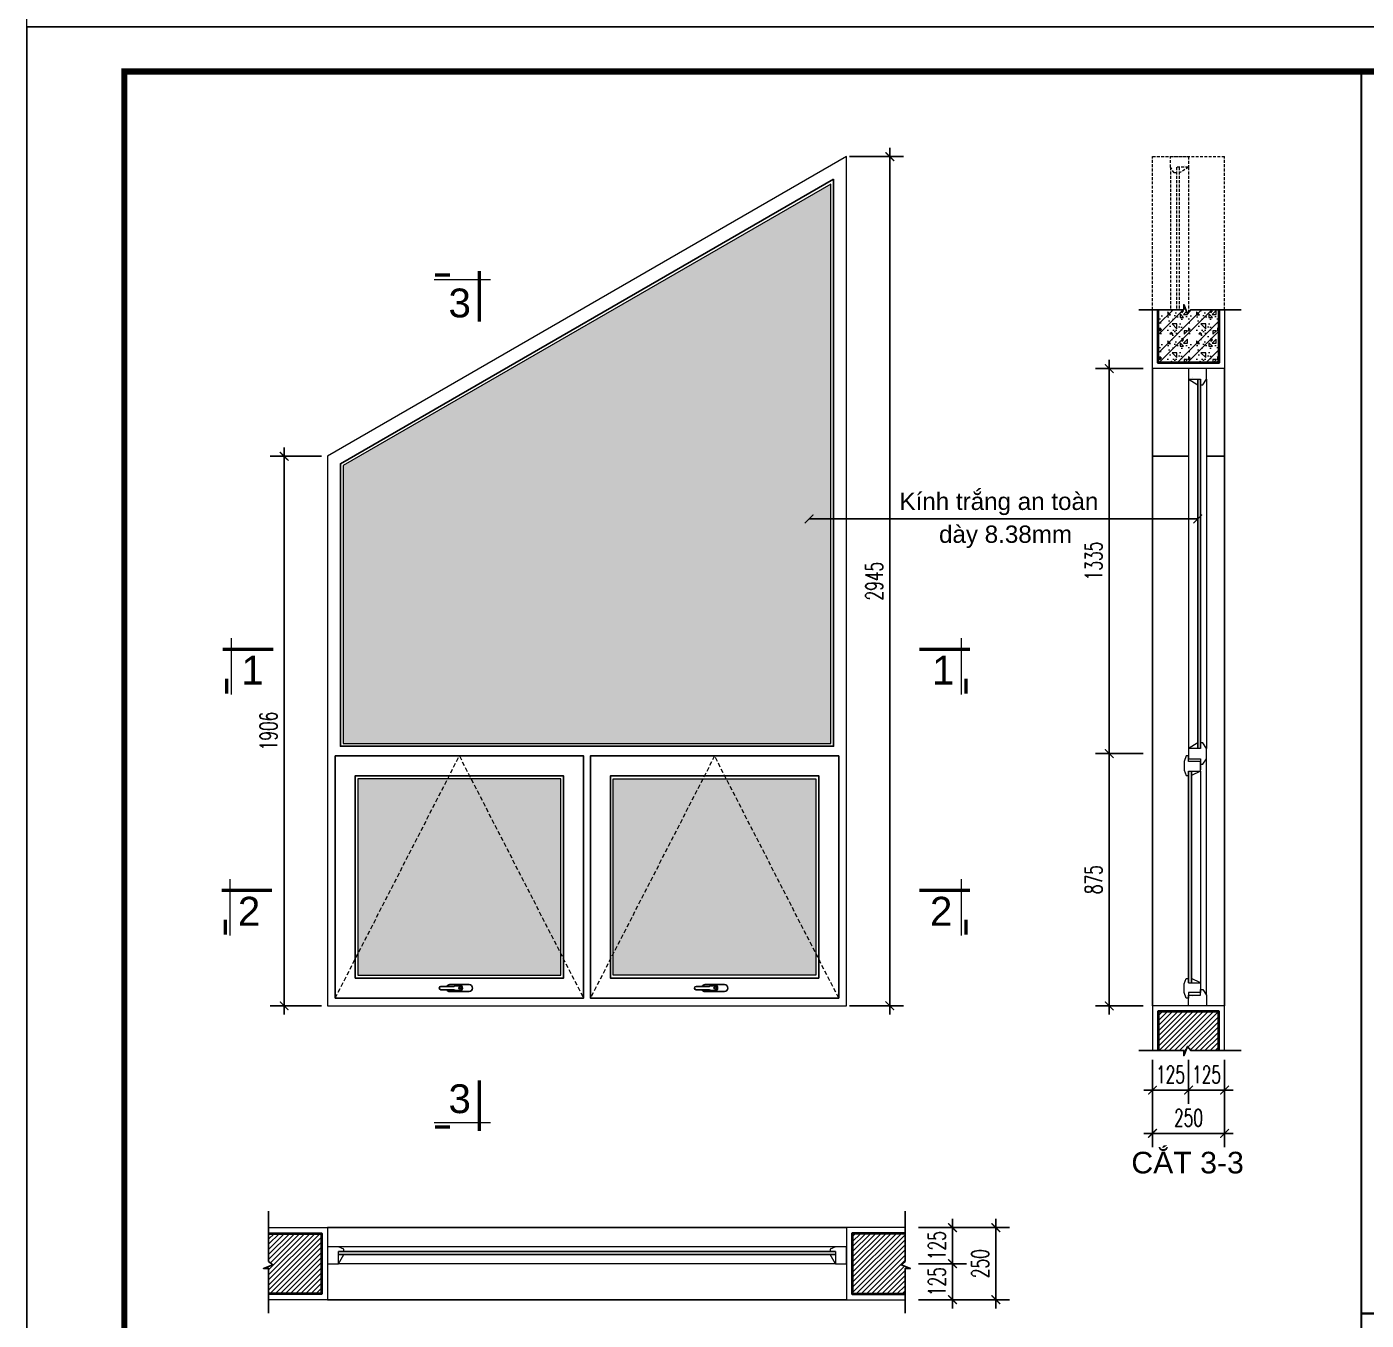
# Model space of a CAD drawing. Header units: millimetres. Extents: x -229618 to 2906, y -178063 to 96806.
# Drawn here: x -20344 to -15700, y -70371 to -65885 of the extents above; entities that cross this region are included whole.
import ezdxf
from ezdxf.enums import TextEntityAlignment as Align

# ---------------------------------------------------------------- set-up
doc = ezdxf.new("R2010")
doc.units = ezdxf.units.MM
doc.header["$LTSCALE"] = 200
doc.header["$MEASUREMENT"] = 0
doc.header["$PDMODE"] = 3
doc.header["$PDSIZE"] = 50
doc.linetypes.add('DASHED2', pattern=[0.375, 0.25, -0.125])
doc.layers.get('0').update_dxf_attribs({"color": 95, "linetype": 'CONTINUOUS'})
doc.layers.get('DEFPOINTS').update_dxf_attribs({"linetype": 'CONTINUOUS'})
for name, color, linetype, lineweight in [('cat', 1, 'CONTINUOUS', 40), ('hatch', 250, 'CONTINUOUS', 5), ('khuat', 8, 'DASHED2', 15), ('nho', 252, 'CONTINUOUS', 15), ('thay', 7, 'CONTINUOUS', 18)]:
    doc.layers.add(name, color=color, linetype=linetype, lineweight=lineweight)
for name, color, linetype in [('CUA', 145, 'CONTINUOUS'), ('DIM', 251, 'CONTINUOUS'), ('KHUNGTEN', 7, 'CONTINUOUS'), ('TEXT', 33, 'CONTINUOUS')]:
    doc.layers.add(name, color=color, linetype=linetype)
doc.layers.add('in', color=203, linetype='CONTINUOUS', lineweight=5, plot=False)
doc.styles.add('Aria H iso', font='Vharial_0.ttf')
doc.styles.add('Arial iso', font='vnarial_0.ttf')
doc.styles.add('Scale', font='vnsimli.shx', dxfattribs={"width": 0.65, "bigfont": 'bigfont.shx'})
doc.dimstyles.new('Scale', dxfattribs={"dimscale": 75, "dimtxt": 2, "dimasz": 1, "dimexe": 1.6, "dimexo": 0, "dimgap": 0.8, "dimtad": 1, "dimdec": 0, "dimzin": 0, "dimdsep": 46, "dimtxsty": 'Scale', "dimblk": 'ARCHTICK', "dimcen": 0.1, "dimdle": 1, "dimclrd": 256, "dimclre": 256, "dimclrt": 3, "dimadec": 0, "dimazin": 0, "dimtfac": 1, "dimtdec": 0, "dimtix": 1, "dimtmove": 2, "dimatfit": 3, "dimldrblk": 'ARCHTICK', "dimfxl": 0, "dimtolj": 1, "dimtzin": 0, "dimarcsym": 0})
pattern_1 = [(45, (-227727.393, -72914.31), (-8.8388348, 8.8388348), [])]

# ---------------------------------------------------------------- blocks, each defined once
blk = doc.blocks.new('KhungA3')
at = {"layer": 'DEFPOINTS', "color": 8}
blk.add_lwpolyline([(-3.74, 3.81), (416.31, 3.81), (416.31, 300.81), (-3.74, 300.81)], close=True, dxfattribs=at)
at = {"layer": 'KHUNGTEN', "color": 4, "const_width": 0.724}
blk.add_lwpolyline([(7.54, 8.99), (411.13, 8.99), (411.13, 295.64), (7.54, 295.64)], close=True, dxfattribs=at)
blk = doc.blocks.new('cactd')
at = {"layer": 'thay', "ltscale": 600}
blk.add_line((-9972, -9225), (2458, -9225), dxfattribs=at)
at = {"layer": 'thay', "ltscale": 600, "const_width": 762}
for points in [[(0, 0), (0, -11114)], [(-9771, -10263), (-6486, -10263)]]:
    blk.add_lwpolyline(points, dxfattribs=at)
at = {"layer": 'TEXT', "style": 'Aria H iso'}
blk.add_attdef('1', text='', height=6350, dxfattribs=at).set_placement((-4149, -4127), align=Align.MIDDLE_CENTER)
blk = doc.blocks.new('cactn')
at = {"layer": 'thay', "ltscale": 600}
blk.add_line((-9225, 9972), (-9225, -2458), dxfattribs=at)
at = {"layer": 'thay', "ltscale": 600, "const_width": 762}
for points in [[(-10263, 9771), (-10263, 6486)], [(0, 0), (-11114, 0)]]:
    blk.add_lwpolyline(points, dxfattribs=at)
at = {"layer": 'TEXT', "style": 'Aria H iso'}
blk.add_attdef('A', text='', height=6350, dxfattribs=at).set_placement((-4573, 4581), align=Align.MIDDLE_CENTER)
blk = doc.blocks.new('_ArchTick')
at = {"color": 0, "linetype": 'ByBlock', "const_width": 0.15}
blk.add_lwpolyline([(-0.5, -0.5), (0.5, 0.5)], dxfattribs=at)
blk = doc.blocks.new('*D574')
at = {"layer": 'DEFPOINTS', "color": 0, "linetype": 'Continuous'}
for p in [(-16591, -68405.3), (-16473.5, -68405.3), (-16473.5, -69280.3)]:
    blk.add_point(p, dxfattribs=at)
at = {"layer": 'DIM', "linetype": 'Continuous', "lineweight": -2}
for p, q in [((-16473.5, -68405.3), (-16639, -68405.3)), ((-16591, -69310.3), (-16591, -68375.3)), ((-16473.5, -69280.3), (-16639, -69280.3))]:
    blk.add_line(p, q, dxfattribs=at)
at = {"layer": 'DIM', "linetype": 'Continuous', "lineweight": -2, "xscale": 30, "yscale": 30, "zscale": 30}
for p, rotation in [((-16591, -68405.3), 90), ((-16591, -69280.3), 270)]:
    blk.add_blockref('_ArchTick', p, dxfattribs=dict(at, rotation=rotation))
at = {"layer": 'DIM', "color": 3, "linetype": 'Continuous', "insert": (-16645, -68842.8), "char_height": 60, "attachment_point": 5, "rotation": 90, "style": 'Scale'}
blk.add_mtext('\\A1;875', dxfattribs=at)
blk = doc.blocks.new('*D575')
at = {"layer": 'DEFPOINTS', "color": 0, "linetype": 'Continuous'}
for p in [(-16591, -67070.1), (-16473.5, -67070.1), (-16473.5, -68405.3)]:
    blk.add_point(p, dxfattribs=at)
at = {"layer": 'DIM', "linetype": 'Continuous', "lineweight": -2}
for p, q in [((-16591, -68435.3), (-16591, -67040.1)), ((-16473.5, -67070.1), (-16639, -67070.1)), ((-16473.5, -68405.3), (-16639, -68405.3))]:
    blk.add_line(p, q, dxfattribs=at)
at = {"layer": 'DIM', "linetype": 'Continuous', "lineweight": -2, "xscale": 30, "yscale": 30, "zscale": 30}
for p, rotation in [((-16591, -67070.1), 90), ((-16591, -68405.3), 270)]:
    blk.add_blockref('_ArchTick', p, dxfattribs=dict(at, rotation=rotation))
at = {"layer": 'DIM', "color": 3, "linetype": 'Continuous', "insert": (-16645, -67737.7), "char_height": 60, "attachment_point": 5, "rotation": 90, "style": 'Scale'}
blk.add_mtext('\\A1;1335', dxfattribs=at)
blk = doc.blocks.new('*D576')
at = {"layer": 'DEFPOINTS', "color": 0, "linetype": 'Continuous'}
for p in [(-19451.9, -67374.3), (-19322.8, -67374.3), (-19322.8, -69280.3)]:
    blk.add_point(p, dxfattribs=at)
at = {"layer": 'DIM', "linetype": 'Continuous', "lineweight": -2}
for p, q in [((-19322.8, -67374.3), (-19499.9, -67374.3)), ((-19451.9, -69310.3), (-19451.9, -67344.3)), ((-19322.8, -69280.3), (-19499.9, -69280.3))]:
    blk.add_line(p, q, dxfattribs=at)
at = {"layer": 'DIM', "linetype": 'Continuous', "lineweight": -2, "xscale": 30, "yscale": 30, "zscale": 30}
for p, rotation in [((-19451.9, -67374.3), 90), ((-19451.9, -69280.3), 270)]:
    blk.add_blockref('_ArchTick', p, dxfattribs=dict(at, rotation=rotation))
at = {"layer": 'DIM', "color": 3, "linetype": 'Continuous', "insert": (-19505.9, -68327.3), "char_height": 60, "attachment_point": 5, "rotation": 90, "style": 'Scale'}
blk.add_mtext('\\A1;1906', dxfattribs=at)
blk = doc.blocks.new('*D577')
at = {"layer": 'DEFPOINTS', "color": 0, "linetype": 'Continuous'}
for p in [(-17492, -66335), (-17351.9, -66335), (-17492, -69280.3)]:
    blk.add_point(p, dxfattribs=at)
at = {"layer": 'DIM', "linetype": 'Continuous', "lineweight": -2}
for p, q in [((-17351.9, -69310.3), (-17351.9, -66305)), ((-17492, -66335), (-17303.9, -66335)), ((-17492, -69280.3), (-17303.9, -69280.3))]:
    blk.add_line(p, q, dxfattribs=at)
at = {"layer": 'DIM', "linetype": 'Continuous', "lineweight": -2, "xscale": 30, "yscale": 30, "zscale": 30}
for p, rotation in [((-17351.9, -66335), 90), ((-17351.9, -69280.3), 270)]:
    blk.add_blockref('_ArchTick', p, dxfattribs=dict(at, rotation=rotation))
at = {"layer": 'DIM', "color": 3, "linetype": 'Continuous', "insert": (-17405.9, -67807.7), "char_height": 60, "attachment_point": 5, "rotation": 90, "style": 'Scale'}
blk.add_mtext('\\A1;2945', dxfattribs=at)
blk = doc.blocks.new('*D691')
at = {"layer": 'DEFPOINTS', "color": 0, "linetype": 'Continuous'}
for p in [(-16441, -69468), (-16316, -69468), (-16316, -69572.7)]:
    blk.add_point(p, dxfattribs=at)
at = {"layer": 'DIM', "linetype": 'Continuous', "lineweight": -2}
for p, q in [((-16441, -69468), (-16441, -69620.7)), ((-16316, -69468), (-16316, -69620.7)), ((-16441, -69572.7), (-16471, -69572.7)), ((-16441, -69572.7), (-16316, -69572.7)), ((-16316, -69572.7), (-16286, -69572.7))]:
    blk.add_line(p, q, dxfattribs=at)
at = {"layer": 'DIM', "linetype": 'Continuous', "lineweight": -2, "xscale": 30, "yscale": 30, "zscale": 30}
blk.add_blockref('_ArchTick', (-16441, -69572.7), dxfattribs=at)
at = {"layer": 'DIM', "linetype": 'Continuous', "lineweight": -2, "xscale": 30, "yscale": 30, "zscale": 30, "rotation": 180}
blk.add_blockref('_ArchTick', (-16316, -69572.7), dxfattribs=at)
at = {"layer": 'DIM', "color": 3, "linetype": 'Continuous', "insert": (-16378.5, -69518.7), "char_height": 60, "attachment_point": 5, "style": 'Scale'}
blk.add_mtext('\\A1;125', dxfattribs=at)
blk = doc.blocks.new('*D692')
at = {"layer": 'DEFPOINTS', "color": 0, "linetype": 'Continuous'}
for p in [(-16316, -69468), (-16191, -69468), (-16191, -69572.7)]:
    blk.add_point(p, dxfattribs=at)
at = {"layer": 'DIM', "linetype": 'Continuous', "lineweight": -2}
for p, q in [((-16316, -69468), (-16316, -69620.7)), ((-16191, -69468), (-16191, -69620.7)), ((-16316, -69572.7), (-16346, -69572.7)), ((-16316, -69572.7), (-16191, -69572.7)), ((-16191, -69572.7), (-16161, -69572.7))]:
    blk.add_line(p, q, dxfattribs=at)
at = {"layer": 'DIM', "linetype": 'Continuous', "lineweight": -2, "xscale": 30, "yscale": 30, "zscale": 30}
blk.add_blockref('_ArchTick', (-16316, -69572.7), dxfattribs=at)
at = {"layer": 'DIM', "linetype": 'Continuous', "lineweight": -2, "xscale": 30, "yscale": 30, "zscale": 30, "rotation": 180}
blk.add_blockref('_ArchTick', (-16191, -69572.7), dxfattribs=at)
at = {"layer": 'DIM', "color": 3, "linetype": 'Continuous', "insert": (-16253.5, -69518.7), "char_height": 60, "attachment_point": 5, "style": 'Scale'}
blk.add_mtext('\\A1;125', dxfattribs=at)
blk = doc.blocks.new('*D693')
at = {"layer": 'DEFPOINTS', "color": 0, "linetype": 'Continuous'}
for p in [(-16441, -69468), (-16191, -69468), (-16191, -69722.7)]:
    blk.add_point(p, dxfattribs=at)
at = {"layer": 'DIM', "linetype": 'Continuous', "lineweight": -2}
for p, q in [((-16441, -69468), (-16441, -69770.7)), ((-16191, -69468), (-16191, -69770.7)), ((-16471, -69722.7), (-16161, -69722.7))]:
    blk.add_line(p, q, dxfattribs=at)
at = {"layer": 'DIM', "linetype": 'Continuous', "lineweight": -2, "xscale": 30, "yscale": 30, "zscale": 30, "rotation": 180}
blk.add_blockref('_ArchTick', (-16441, -69722.7), dxfattribs=at)
at = {"layer": 'DIM', "linetype": 'Continuous', "lineweight": -2, "xscale": 30, "yscale": 30, "zscale": 30}
blk.add_blockref('_ArchTick', (-16191, -69722.7), dxfattribs=at)
at = {"layer": 'DIM', "color": 3, "linetype": 'Continuous', "insert": (-16316, -69668.7), "char_height": 60, "attachment_point": 5, "style": 'Scale'}
blk.add_mtext('\\A1;250', dxfattribs=at)
blk = doc.blocks.new('*D700')
at = {"layer": 'DEFPOINTS', "color": 0, "linetype": 'Continuous'}
for p in [(-17252.4, -70049.5), (-17252.4, -70174.5), (-17134.3, -70174.5)]:
    blk.add_point(p, dxfattribs=at)
at = {"layer": 'DIM', "linetype": 'Continuous', "lineweight": -2}
for p, q in [((-17134.3, -70049.5), (-17134.3, -70019.5)), ((-17252.4, -70049.5), (-17086.3, -70049.5)), ((-17134.3, -70049.5), (-17134.3, -70174.5)), ((-17252.4, -70174.5), (-17086.3, -70174.5)), ((-17134.3, -70174.5), (-17134.3, -70204.5))]:
    blk.add_line(p, q, dxfattribs=at)
at = {"layer": 'DIM', "linetype": 'Continuous', "lineweight": -2, "xscale": 30, "yscale": 30, "zscale": 30}
for p, rotation in [((-17134.3, -70049.5), 270), ((-17134.3, -70174.5), 90)]:
    blk.add_blockref('_ArchTick', p, dxfattribs=dict(at, rotation=rotation))
at = {"layer": 'DIM', "color": 3, "linetype": 'Continuous', "insert": (-17188.3, -70112), "char_height": 60, "attachment_point": 5, "rotation": 90, "style": 'Scale'}
blk.add_mtext('\\A1;125', dxfattribs=at)
blk = doc.blocks.new('*D701')
at = {"layer": 'DEFPOINTS', "color": 0, "linetype": 'Continuous'}
for p in [(-17252.4, -70174.5), (-17252.4, -70299.5), (-17134.3, -70299.5)]:
    blk.add_point(p, dxfattribs=at)
at = {"layer": 'DIM', "linetype": 'Continuous', "lineweight": -2}
for p, q in [((-17252.4, -70174.5), (-17086.3, -70174.5)), ((-17134.3, -70174.5), (-17134.3, -70144.5)), ((-17134.3, -70174.5), (-17134.3, -70299.5)), ((-17252.4, -70299.5), (-17086.3, -70299.5)), ((-17134.3, -70299.5), (-17134.3, -70329.5))]:
    blk.add_line(p, q, dxfattribs=at)
at = {"layer": 'DIM', "linetype": 'Continuous', "lineweight": -2, "xscale": 30, "yscale": 30, "zscale": 30}
for p, rotation in [((-17134.3, -70174.5), 270), ((-17134.3, -70299.5), 90)]:
    blk.add_blockref('_ArchTick', p, dxfattribs=dict(at, rotation=rotation))
at = {"layer": 'DIM', "color": 3, "linetype": 'Continuous', "insert": (-17188.3, -70237), "char_height": 60, "attachment_point": 5, "rotation": 90, "style": 'Scale'}
blk.add_mtext('\\A1;125', dxfattribs=at)
blk = doc.blocks.new('*D702')
at = {"layer": 'DEFPOINTS', "color": 0, "linetype": 'Continuous'}
for p in [(-17252.4, -70049.5), (-17252.4, -70299.5), (-16984.3, -70299.5)]:
    blk.add_point(p, dxfattribs=at)
at = {"layer": 'DIM', "linetype": 'Continuous', "lineweight": -2}
for p, q in [((-16984.3, -70019.5), (-16984.3, -70329.5)), ((-17252.4, -70049.5), (-16936.3, -70049.5)), ((-17252.4, -70299.5), (-16936.3, -70299.5))]:
    blk.add_line(p, q, dxfattribs=at)
at = {"layer": 'DIM', "linetype": 'Continuous', "lineweight": -2, "xscale": 30, "yscale": 30, "zscale": 30}
for p, rotation in [((-16984.3, -70049.5), 90), ((-16984.3, -70299.5), 270)]:
    blk.add_blockref('_ArchTick', p, dxfattribs=dict(at, rotation=rotation))
at = {"layer": 'DIM', "color": 3, "linetype": 'Continuous', "insert": (-17038.3, -70174.5), "char_height": 60, "attachment_point": 5, "rotation": 90, "style": 'Scale'}
blk.add_mtext('\\A1;250', dxfattribs=at)

msp = doc.modelspace()

# ---------------------------------------------------------------- hatches: boundary and pattern name
at = {"layer": 'hatch', "linetype": 'Continuous'}
h = msp.add_hatch(dxfattribs=at)
h.set_pattern_fill('CATTHO', color=256, scale=30, angle=45, style=0)
h.set_pattern_definition([(97.5, (-18127.324, -63831.805), (42.2104, 39.5378), [9, -45.6, 0, -51, 0, -48.75]), (127.5, (-18127.324, -63831.805), (22.3241, 97.4094), [9, -24.6, 0, -41.1, 0, -15.75]), (167.5, (-18101.23, -63857.9), (-65.9409, 66.18097), [9, -15, 0, -54, 0, -70.5]), (177.5, (-18101.23, -63857.9), (-45.1513, 82.3879), [9, -7.5, 0, -35.4, 0, -40.5])])
h.paths.add_polyline_path([(-17556.9, -66430.3), (-17556.9, -68370.3), (-19246.9, -68370.3), (-19246.9, -67406)])
h.paths.add_polyline_path([(-19195.9, -69174.3), (-19195.9, -68492.8), (-18492.9, -68492.8), (-18492.9, -69174.3)])
h.paths.add_polyline_path([(-17607.9, -69174.3), (-18310.9, -69174.3), (-18310.9, -68492.8), (-17607.9, -68492.8)])
h = msp.add_hatch(dxfattribs=at)
h.set_pattern_fill('BT', color=256, scale=100, style=0)
h.set_pattern_definition([(0, (151287.5, 18851.44), (0, 100), [0, -100]), (0, (151216.85, 18894.67), (0, 100), [0, -100]), (0, (151219.99, 18877.07), (0, 100), [0, -100]), (0, (151255.21, 18885.28), (0, 100), [0, -100]), (0, (151236.23, 18914.04), (0, 100), [0, -100]), (0, (151231.14, 18901.32), (0, 100), [0, -100]), (0, (151240.14, 18922.65), (0, 100), [0, -100]), (0, (151226.25, 18931.06), (0, 100), [0, -100]), (0, (151245.43, 18909.15), (0, 100), [0, -100]), (0, (151213.33, 18909.54), (0, 100), [0, -100]), (0, (151277.32, 18909.93), (0, 100), [0, -100]), (0, (151291.8, 18912.67), (0, 100), [0, -100]), (0, (151284.37, 18902.5), (0, 100), [0, -100]), (0, (151286.52, 18888.8), (0, 100), [0, -100]), (0, (151260.49, 18900.74), (0, 100), [0, -100]), (0, (151259.71, 18873.15), (0, 100), [0, -100]), (0, (151259.71, 18864.55), (0, 100), [0, -100]), (0, (151212.35, 18862.59), (0, 100), [0, -100]), (0, (151251.88, 18874.33), (0, 100), [0, -100]), (0, (151252.27, 18841.07), (0, 100), [0, -100]), (0, (151241.51, 18862.39), (0, 100), [0, -100]), (0, (151242.29, 18852.61), (0, 100), [0, -100]), (0, (151229.38, 18845.37), (0, 100), [0, -100]), (0, (151236.03, 18858.68), (0, 100), [0, -100]), (0, (151231.34, 18862.79), (0, 100), [0, -100]), (45, (151284.2, 18859.714), (0, 100.00003), [8, -133.4214]), (135, (151289.854, 18865.37), (-100.00003, 0), [8, -133.4214]), (270, (151284.2, 18871.03), (100, -2e-14), [11.3137, -88.6863]), (180, (151280.73, 18860.99), (-1e-14, -100), [12, -88]), (270, (151268.73, 18860.99), (100, -2e-14), [12, -88]), (45, (151268.726, 18848.99), (0, 100.00003), [16.9706, -124.4508]), (90, (151243.72, 18867.9), (-100, 6e-15), [16.8, -83.2]), (180, (151243.72, 18884.7), (-1e-14, -100), [16.8, -83.2]), (315, (151226.92, 18884.704), (100.00003, -2e-14), [23.7588, -117.6626]), (135, (151229.49, 18849.92), (-100.00003, 0), [7, -134.4214]), (225, (151224.54, 18854.87), (-1e-14, -100.00003), [7, -134.4214]), (0, (151219.59, 18849.92), (0, 100), [9.8995, -90.1005]), (0, (151266.04, 18917.53), (0, 100), [13.75, -86.25]), (90, (151279.79, 18917.53), (-100, 6e-15), [13.75, -86.25]), (225, (151279.79, 18931.28), (-1e-14, -100.00003), [19.4454, -121.9759]), (270, (151254.48, 18919.52), (100, -2e-14), [12.5, -87.5]), (0, (151254.48, 18907.02), (0, 100), [12.5, -87.5]), (135, (151266.976, 18907.02), (-100.00003, 0), [17.6777, -123.7437]), (45, (151260.836, 18923.37), (0, 100.00003), [8.5, -132.9214]), (135, (151266.85, 18929.38), (-100.00003, 0), [8.5, -132.9214]), (270, (151260.84, 18935.39), (100, -2e-14), [12.0208, -87.9792]), (135, (151221.57, 18916.17), (-100.00003, 0), [14.1421, -127.2792]), (0, (151211.57, 18916.17), (0, 100), [10, -90]), (270, (151211.57, 18926.17), (100, -2e-14), [10, -90]), (45, (151204.206, 18838.61), (-49.497475, 49.497475), []), (45, (151239.206, 18838.61), (-49.497475, 49.497475), [])])
h.paths.add_polyline_path([(-16332.4, -66866.3), (-16332.4, -66848.5), (-16320.1, -66880.8), (-16308.2, -66866.3), (-16211, -66866.3), (-16211, -67050.1), (-16421, -67050.1), (-16421, -66866.3)])
h = msp.add_hatch(dxfattribs=at)
h.set_pattern_fill('ANSI31', color=256, scale=100, style=0)
h.set_pattern_definition([(45, (-76523.187, -53880.225), (-8.8388348, 8.8388348), [])])
h.paths.add_polyline_path([(-16421, -69435.7), (-16332.4, -69435.7), (-16332.4, -69453.6), (-16320.1, -69421.3), (-16308.2, -69435.7), (-16211, -69435.7), (-16211, -69300.3), (-16421, -69300.3)])
h = msp.add_hatch(dxfattribs=at)
h.set_pattern_fill('ANSI31', color=256, scale=100, style=0)
h.set_pattern_definition(pattern_1)
h.paths.add_polyline_path([(-19505.7, -70190.9), (-19523.6, -70190.9), (-19491.3, -70178.6), (-19505.7, -70166.8), (-19505.7, -70069.5), (-19321.9, -70069.5), (-19321.9, -70279.5), (-19505.7, -70279.5)])
h = msp.add_hatch(dxfattribs=at)
h.set_pattern_fill('ANSI31', color=256, scale=100, style=0)
h.set_pattern_definition(pattern_1)
h.paths.add_polyline_path([(-17481.9, -70069.5), (-17298.2, -70069.5), (-17298.2, -70166.8), (-17312.6, -70178.6), (-17280.3, -70190.9), (-17298.2, -70190.9), (-17298.2, -70279.5), (-17481.9, -70279.5)])

# ---------------------------------------------------------------- linework, layer by layer
at = {"ltscale": 0.5}
for p, q in [((-18864.4, -69213.4), (-18908.8, -69213.4)), ((-18864.4, -69224.3), (-18908.8, -69224.3)), ((-18859.8, -69211.2), (-18863.7, -69213.2)), ((-18859.8, -69226.4), (-18863.7, -69224.4)), ((-18844.4, -69211.1), (-18859.2, -69211.1)), ((-18844.4, -69226.6), (-18859.2, -69226.6)), ((-17979.4, -69213.4), (-18023.8, -69213.4)), ((-17979.4, -69224.3), (-18023.8, -69224.3)), ((-17974.8, -69211.2), (-17978.7, -69213.2)), ((-17974.8, -69226.4), (-17978.7, -69224.4)), ((-17959.4, -69211.1), (-17974.2, -69211.1)), ((-17959.4, -69226.6), (-17974.2, -69226.6))]:
    msp.add_line(p, q, dxfattribs=at)
for points in [[(-18810.6, -69206.8), (-18877.3, -69206.8)], [(-18877.3, -69230.9), (-18852.2, -69230.9)], [(-18852.2, -69230.9), (-18810.6, -69230.9)], [(-17925.6, -69206.8), (-17992.3, -69206.8)], [(-17992.3, -69230.9), (-17967.2, -69230.9)], [(-17967.2, -69230.9), (-17925.6, -69230.9)]]:
    msp.add_lwpolyline(points, dxfattribs=at)
for centre in [(-18844.4, -69218.8), (-17959.4, -69218.8)]:
    msp.add_circle(centre, 2.19, dxfattribs=at)
for centre, radius, start, end in [((-18908.8, -69218.8), 5.44, 90, 270), ((-18877.3, -69218.8), 12, 90, 153.1549), ((-18877.3, -69218.8), 12, 206.8451, 270), ((-18864.4, -69211.9), 1.5, 270, 297.1927), ((-18864.4, -69225.8), 1.5, 62.8073, 90), ((-18859.2, -69212.6), 1.5, 90, 117.1927), ((-18859.2, -69225.1), 1.5, 242.8073, 270), ((-18844.4, -69218.8), 10.4, 318.259, 131.741), ((-18844.4, -69218.8), 10.4, 228.259, 131.741), ((-18844.4, -69218.8), 7.75, 270, 90), ((-18810.6, -69218.8), 12, 270, 90), ((-18023.8, -69218.8), 5.44, 90, 270), ((-17992.3, -69218.8), 12, 90, 153.1549), ((-17992.3, -69218.8), 12, 206.8451, 270), ((-17979.4, -69211.9), 1.5, 270, 297.1927), ((-17979.4, -69225.8), 1.5, 62.8073, 90), ((-17974.2, -69212.6), 1.5, 90, 117.1927), ((-17974.2, -69225.1), 1.5, 242.8073, 270), ((-17959.4, -69218.8), 10.4, 318.259, 131.741), ((-17959.4, -69218.8), 10.4, 228.259, 131.741), ((-17959.4, -69218.8), 7.75, 270, 90), ((-17925.6, -69218.8), 12, 270, 90)]:
    msp.add_arc(centre, radius, start, end, dxfattribs=at)
at = {"layer": 'cat', "ltscale": 0.5}
for points in [[(-16211, -66866.3), (-16211, -67050.1), (-16421, -67050.1), (-16421, -66866.3)], [(-16211, -69435.7), (-16211, -69300.3), (-16421, -69300.3), (-16421, -69435.7)], [(-19505.7, -70069.5), (-19321.9, -70069.5), (-19321.9, -70279.5), (-19505.7, -70279.5)], [(-17298.2, -70069.5), (-17481.9, -70069.5), (-17481.9, -70279.5), (-17298.2, -70279.5)]]:
    msp.add_lwpolyline(points, dxfattribs=at)
at = {"layer": 'CUA', "ltscale": 0.5}
for p, q in [((-16441, -67070.1), (-16441, -69280.3)), ((-16284, -67107.1), (-16284, -68387.3)), ((-16274, -67107.1), (-16274, -68387.3)), ((-16191, -67070.1), (-16191, -69280.3)), ((-16316, -69200.3), (-16316, -68466.8)), ((-16306, -69200.3), (-16306, -68466.8)), ((-17501.9, -70049.5), (-19301.9, -70049.5)), ((-17539.9, -70132.5), (-19263.9, -70132.5)), ((-17539.9, -70142.5), (-19263.9, -70142.5)), ((-17501.9, -70299.5), (-19301.9, -70299.5))]:
    msp.add_line(p, q, dxfattribs=at)
at = {"layer": 'CUA', "linetype": 'Continuous'}
for p, q in [((-16316, -67374.3), (-16441, -67374.3)), ((-16191, -67374.3), (-16254, -67374.3))]:
    msp.add_line(p, q, dxfattribs=at)
at = {"layer": 'CUA', "ltscale": 0.5}
for points in [[(-17546.9, -66413), (-19256.9, -67400.2), (-19256.9, -68380.3), (-17546.9, -68380.3)], [(-19274.9, -69253.3), (-18413.9, -69253.3), (-18413.9, -68413.8), (-19274.9, -68413.8)], [(-17528.9, -69253.3), (-18389.9, -69253.3), (-18389.9, -68413.8), (-17528.9, -68413.8)], [(-19205.9, -69184.3), (-18482.9, -69184.3), (-18482.9, -68482.8), (-19205.9, -68482.8)], [(-17597.9, -69184.3), (-18320.9, -69184.3), (-18320.9, -68482.8), (-17597.9, -68482.8)]]:
    msp.add_lwpolyline(points, close=True, dxfattribs=at)
at = {"layer": 'CUA'}
for points in [[(-16487.8, -66866.3), (-16332.4, -66866.3), (-16332.4, -66848.5), (-16320.1, -66880.8), (-16308.2, -66866.3), (-16134.1, -66866.3)], [(-16487.8, -69435.7), (-16332.4, -69435.7), (-16332.4, -69453.6), (-16320.1, -69421.3), (-16308.2, -69435.7), (-16134.1, -69435.7)], [(-19505.7, -70346.3), (-19505.7, -70190.9), (-19523.6, -70190.9), (-19491.3, -70178.6), (-19505.7, -70166.8), (-19505.7, -69992.6)], [(-17298.2, -70346.3), (-17298.2, -70190.9), (-17280.3, -70190.9), (-17312.6, -70178.6), (-17298.2, -70166.8), (-17298.2, -69992.6)]]:
    msp.add_lwpolyline(points, dxfattribs=at)
at = {"layer": 'hatch', "ltscale": 0.5}
for points in [[(-17556.9, -66430.3), (-19246.9, -67406), (-19246.9, -68370.3), (-17556.9, -68370.3)], [(-19195.9, -69174.3), (-18492.9, -69174.3), (-18492.9, -68492.8), (-19195.9, -68492.8)], [(-17607.9, -69174.3), (-18310.9, -69174.3), (-18310.9, -68492.8), (-17607.9, -68492.8)]]:
    msp.add_lwpolyline(points, close=True, dxfattribs=at)
for points in [[(-16191, -66866.3), (-16191, -67070.1), (-16441, -67070.1), (-16441, -66866.3)], [(-16191, -69435.7), (-16191, -69280.3), (-16441, -69280.3), (-16441, -69435.7)], [(-19505.7, -70049.5), (-19301.9, -70049.5), (-19301.9, -70299.5), (-19505.7, -70299.5)], [(-17298.2, -70049.5), (-17501.9, -70049.5), (-17501.9, -70299.5), (-17298.2, -70299.5)]]:
    msp.add_lwpolyline(points, dxfattribs=at)
at = {"layer": 'in', "linetype": 'Continuous'}
for points in [[(-20344.3, -56974.9), (-7743, -56974.9), (-7743, -65884.9), (-20344.3, -65884.9)], [(-20344.3, -65884.9), (-7743, -65884.9), (-7743, -74794.9), (-20344.3, -74794.9)]]:
    msp.add_lwpolyline(points, close=True, dxfattribs=at)
at = {"layer": 'khuat', "ltscale": 0.2}
for p, q in [((-16441, -66335), (-16191, -66335)), ((-16441, -66866.3), (-16441, -66335)), ((-16330.9, -66366), (-16330.9, -66366)), ((-16191, -66866.3), (-16191, -66335)), ((-16378, -66372), (-16378, -66866.3)), ((-16358, -66372), (-16358, -66866.3)), ((-16316, -66372), (-16348, -66392)), ((-16348, -66372), (-16348, -66866.3)), ((-16316, -66372), (-16316, -66875.7))]:
    msp.add_line(p, q, dxfattribs=at)
at = {"layer": 'khuat', "color": 6, "ltscale": 0.3, "const_width": 8}
for points in [[(-15716.9, -66040.2), (-15716.9, -74639.7)], [(-9278.3, -70347.7), (-15716.9, -70347.7)]]:
    msp.add_lwpolyline(points, dxfattribs=at)
at = {"layer": 'khuat', "ltscale": 0.2}
msp.add_lwpolyline([(-16378, -66335), (-16316, -66335), (-16316, -66372), (-16358, -66372), (-16358, -66392), (-16366, -66392), (-16378, -66372)], close=True, dxfattribs=at)
at = {"layer": 'khuat', "ltscale": 0.3}
for points in [[(-19274.9, -69253.3), (-18844.4, -68413.8), (-18413.9, -69253.3)], [(-17528.9, -69253.3), (-17959.4, -68413.8), (-18389.9, -69253.3)]]:
    msp.add_lwpolyline(points, dxfattribs=at)
at = {"layer": 'nho', "linetype": 'Continuous'}
for p, q in [((-16316, -67107.1), (-16316, -68387.3)), ((-16254, -67107.1), (-16254, -68387.3)), ((-16254, -69243.3), (-16254, -68423.3)), ((-16274, -68466.8), (-16274, -69200.3)), ((-17539.9, -70116.5), (-19263.9, -70116.5)), ((-17539.9, -70174.5), (-19263.9, -70174.5))]:
    msp.add_line(p, q, dxfattribs=at)
at = {"layer": 'thay', "ltscale": 0.5}
for p, q in [((-16316, -67107.1), (-16284, -67127.1)), ((-16301.1, -67101.1), (-16301.1, -67101.1)), ((-16284, -68368.3), (-16316, -68387.3)), ((-16274, -68442.3), (-16274, -68462.3)), ((-16274, -68466.8), (-16306, -68481.8)), ((-16274, -69200.3), (-16306, -69185.3)), ((-16301.1, -69249.3), (-16301.1, -69249.3)), ((-19263.9, -70174.5), (-19244.9, -70142.5)), ((-17539.9, -70174.5), (-17558.9, -70142.5))]:
    msp.add_line(p, q, dxfattribs=at)
for points in [[(-17501.9, -69280.3), (-17501.9, -66335), (-19301.9, -67374.3), (-19301.9, -69280.3), (-17501.9, -69280.3)], [(-16274, -68423.3), (-16274, -68442.3), (-16266, -68442.3), (-16254, -68423.3), (-16254, -68387.3), (-16266, -68368.3), (-16274, -68368.3), (-16274, -68387.3), (-16316, -68387.3), (-16316, -68423.3), (-16274, -68423.3)]]:
    msp.add_lwpolyline(points, dxfattribs=at)
for points in [[(-16254, -67070.1), (-16316, -67070.1), (-16316, -67107.1), (-16274, -67107.1), (-16274, -67127.1), (-16266, -67127.1), (-16254, -67107.1)], [(-16331.7, -68432.8), (-16331.7, -68462.8), (-16323.8, -68481.8), (-16316, -68481.8), (-16316, -68466.8), (-16274, -68466.8), (-16274, -68432.8), (-16316, -68432.8), (-16316, -68413.8), (-16323.8, -68413.8)], [(-16331.7, -69234.3), (-16331.7, -69204.3), (-16323.8, -69185.3), (-16316, -69185.3), (-16316, -69200.3), (-16274, -69200.3), (-16274, -69234.3), (-16316, -69234.3), (-16316, -69253.3), (-16323.8, -69253.3)], [(-16316, -69243.3), (-16274, -69243.3), (-16274, -69223.3), (-16266, -69223.3), (-16254, -69243.3), (-16254, -69280.3), (-16316, -69280.3)], [(-19301.9, -70174.5), (-19263.9, -70174.5), (-19263.9, -70132.5), (-19244.9, -70132.5), (-19244.9, -70124.5), (-19263.9, -70116.5), (-19301.9, -70116.5)], [(-17539.9, -70174.5), (-17501.9, -70174.5), (-17501.9, -70116.5), (-17539.9, -70116.5), (-17558.9, -70124.5), (-17558.9, -70132.5), (-17539.9, -70132.5)]]:
    msp.add_lwpolyline(points, close=True, dxfattribs=at)

# ---------------------------------------------------------------- block references
at = {"layer": 'DIM', "linetype": 'Continuous'}
ref = msp.add_blockref('cactd', (-18775.1, -66907.2), dxfattribs=dict(at, xscale=-0.015748031437397, yscale=0.015748031437397, zscale=0.0157480314960628, rotation=180))
ref.add_attrib('1', '3', dxfattribs={"layer": 'TEXT', "height": 100, "style": 'Aria H iso'}).set_placement((-18843.2, -66842.7), align=Align.MIDDLE_CENTER)
ref = msp.add_blockref('cactn', (-19489.6, -68043.8), dxfattribs=dict(at, xscale=-0.015748031437397, yscale=0.015748031437397, zscale=0.0157480314960628, rotation=180))
ref.add_attrib('A', '1', dxfattribs={"layer": 'TEXT', "height": 100, "style": 'Aria H iso'}).set_placement((-19561.6, -68116.3), align=Align.MIDDLE_CENTER)
ref = msp.add_blockref('cactn', (-17249, -68043.8), dxfattribs=dict(at, xscale=0.015748031437397, yscale=0.015748031437397, zscale=0.0157480314960628, rotation=180))
ref.add_attrib('A', '1', dxfattribs={"layer": 'TEXT', "height": 100, "style": 'Aria H iso'}).set_placement((-17166.5, -68116.3), align=Align.MIDDLE_CENTER)
ref = msp.add_blockref('cactn', (-19494.1, -68879.6), dxfattribs=dict(at, xscale=-0.015748031437397, yscale=0.015748031437397, zscale=0.0157480314960628, rotation=180))
ref.add_attrib('A', '2', dxfattribs={"layer": 'TEXT', "height": 100, "style": 'Aria H iso'}).set_placement((-19573.5, -68952.2), align=Align.MIDDLE_CENTER)
ref = msp.add_blockref('cactn', (-17249, -68879.6), dxfattribs=dict(at, xscale=0.015748031437397, yscale=0.015748031437397, zscale=0.0157480314960628, rotation=180))
ref.add_attrib('A', '2', dxfattribs={"layer": 'TEXT', "height": 100, "style": 'Aria H iso'}).set_placement((-17173.8, -68952.2), align=Align.MIDDLE_CENTER)
ref = msp.add_blockref('cactd', (-18775.1, -69539.2), dxfattribs=dict(at, xscale=0.015748031437397, yscale=0.015748031437397, zscale=0.0157480314960628))
ref.add_attrib('1', '3', dxfattribs={"layer": 'TEXT', "height": 100, "style": 'Aria H iso'}).set_placement((-18843.2, -69602.4), align=Align.MIDDLE_CENTER)
at = {"layer": 'KHUNGTEN', "xscale": 30, "yscale": 30, "zscale": 30.00000000000154}
msp.add_blockref('KhungA3', (-20232.2, -74909.3), dxfattribs=at)

# ---------------------------------------------------------------- texts
at = {"layer": 'TEXT', "linetype": 'Continuous', "style": 'Arial iso'}
for s, p in [('KÝnh tr¾ng an toµn', (-17318.3, -67560.6)), ('dµy 8.38mm', (-17181.2, -67674.6))]:
    msp.add_text(s, height=60, dxfattribs=at).set_placement(p)
at = {"layer": 'TEXT', "linetype": 'Continuous', "style": 'Aria H iso'}
msp.add_text('c¾t 3-3', height=75, dxfattribs=at).set_placement((-16319.3, -69861.5), align=Align.CENTER)

# ---------------------------------------------------------------- dimensions: what is measured, and where the dimension line sits
at = {"layer": 'DIM', "linetype": 'Continuous'}
for base, p1, p2, picture, middle in [((-17351.9, -66335), (-17492, -69280.3), (-17492, -66335), '*D577', (-17405.9, -67807.7)), ((-16591, -67070.1), (-16473.5, -68405.3), (-16473.5, -67070.1), '*D575', (-16645, -67737.7)), ((-19451.9, -67374.3), (-19322.8, -69280.3), (-19322.8, -67374.3), '*D576', (-19505.9, -68327.3)), ((-16591, -68405.3), (-16473.5, -69280.3), (-16473.5, -68405.3), '*D574', (-16645, -68842.8)), ((-17134.3, -70174.5), (-17252.4, -70049.5), (-17252.4, -70174.5), '*D700', (-17188.3, -70112)), ((-16984.3, -70299.5), (-17252.4, -70049.5), (-17252.4, -70299.5), '*D702', (-17038.3, -70174.5)), ((-17134.3, -70299.5), (-17252.4, -70174.5), (-17252.4, -70299.5), '*D701', (-17188.3, -70237))]:
    dim = msp.add_linear_dim(base=base, p1=p1, p2=p2, angle=90, dimstyle='Scale', override={"dimscale": 30}, dxfattribs=at)
    dim.commit()
    dim.dimension.update_dxf_attribs({"geometry": picture, "text_midpoint": middle})
for base, p1, p2, picture, middle in [((-16316, -69572.7), (-16441, -69468), (-16316, -69468), '*D691', (-16378.5, -69518.7)), ((-16191, -69722.7), (-16441, -69468), (-16191, -69468), '*D693', (-16316, -69668.7)), ((-16191, -69572.7), (-16316, -69468), (-16191, -69468), '*D692', (-16253.5, -69518.7))]:
    dim = msp.add_linear_dim(base=base, p1=p1, p2=p2, dimstyle='Scale', override={"dimscale": 30}, dxfattribs=at)
    dim.commit()
    dim.dimension.update_dxf_attribs({"geometry": picture, "text_midpoint": middle})

# ---------------------------------------------------------------- leaders
for points in [[(-17631.6, -67591.4), (-16751, -67591.4)], [(-16284, -67591.4), (-17012.1, -67591.4)]]:
    msp.add_leader(points, dimstyle='Scale', override={"dimscale": 30}, dxfattribs=at)

doc.saveas('drawing.dxf')
